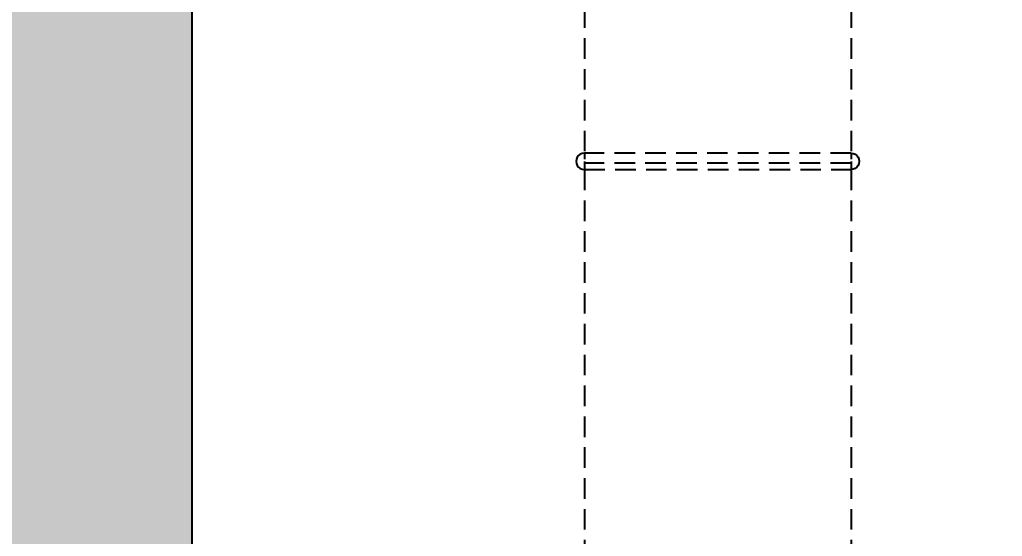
# Model space of a CAD drawing. Header units: millimetres. Extents: x 0 to 460473, y -68369 to 85219.
# Drawn here: x 221381.6 to 221680.1, y -29314.7 to -29157.8 of the extents above; entities that cross this region are included whole.
import ezdxf

# ---------------------------------------------------------------- set-up
doc = ezdxf.new("R2010")
doc.units = ezdxf.units.MM
doc.header["$LTSCALE"] = 50
doc.linetypes.add('HIDDEN2', pattern=[0.1875, 0.125, -0.0625])
for name, color, linetype in [('DIM', 7, 'Continuous'), ('ha', 8, 'Continuous'), ('hid', 8, 'HIDDEN2'), ('wall', 2, 'Continuous')]:
    doc.layers.add(name, color=color, linetype=linetype)
doc.styles.add('맑은 고딕', font='malgun.ttf')
doc.dimstyles.new('DH IN40', dxfattribs={"dimscale": 40, "dimtxt": 2.5, "dimasz": 1, "dimexe": 1.5, "dimexo": 1.5, "dimtad": 1, "dimdec": 7, "dimlunit": 6, "dimtxsty": '맑은 고딕', "dimblk": 'ARCHTICK', "dimcen": 2.5, "dimclrd": 256, "dimclre": 256, "dimclrt": 256, "dimadec": 0, "dimazin": 0, "dimtfac": 1, "dimtdec": 7, "dimtix": 1, "dimtmove": 0, "dimatfit": 3, "dimldrblk": 'ARCHTICK', "dimfxl": 1, "dimtfillclr": 1, "dimlwd": -1, "dimlwe": -1, "dimarcsym": 0})

# ---------------------------------------------------------------- blocks, each defined once
blk = doc.blocks.new('EWEDSF')
at = {"layer": 'ha', "transparency": 33554559}
h = blk.add_hatch(color=256, dxfattribs=at)
h.dxf.hatch_style = 1
h.paths.add_polyline_path([(221644, 39079.7), (221234, 39079.7), (221234, 28399.7), (221644, 28399.7), (221644, 28599.7), (221434, 28599.7), (221434, 29629.7), (222444, 29629.7), (222444, 29829.7), (221434, 29829.7), (221434, 34179.7), (222174, 34179.7), (222174, 34379.7), (221434, 34379.7), (221434, 36479.7), (222874, 36479.7), (222874, 34379.7), (222874, 34179.7), (224134, 34179.7), (224134, 34379.7), (223224, 34379.7), (223224, 37426.7), (223974, 37426.7), (223974, 37626.7), (222874, 37626.7), (222874, 36679.7), (222054, 36679.7), (222054, 37854.7), (221434, 37854.7), (221434, 38879.7), (221644, 38879.7)])
h.paths.add_polyline_path([(221434, 37754.7), (221954, 37754.7), (221954, 37454.7), (221954, 36679.7), (221434, 36679.7), (221434, 37454.7)], flags=16)
h.paths.add_polyline_path([(224484, 39079.2), (224244, 39079.2), (224244, 38879.7), (224484, 38879.7)])
h.paths.add_polyline_path([(226084, 37626.7), (225174, 37626.7), (225174, 37426.7), (226084, 37426.7)])
at = {"layer": 'wall', "color": 2}
blk.add_line((221434, 37854.7), (221434, 38879.7), dxfattribs=at)
blk = doc.blocks.new('_ArchTick')
at = {"color": 0, "linetype": 'ByBlock', "const_width": 0.15}
blk.add_lwpolyline([(-0.5, -0.5), (0.5, 0.5)], dxfattribs=at)
blk = doc.blocks.new('*D385')
at = {"layer": 'Defpoints', "color": 0, "transparency": 16777216}
for p in [(221434, -29027.76), (221234, -30052.76), (221434, -30052.76)]:
    blk.add_point(p, dxfattribs=at)
at = {"layer": 'DIM', "transparency": 16777216}
for p, q in [((221374, -29027.76), (221174, -29027.76)), ((221234, -29027.76), (221234, -30052.76)), ((221374, -30052.76), (221174, -30052.76))]:
    blk.add_line(p, q, dxfattribs=at)
at = {"layer": 'DIM', "transparency": 16777216, "xscale": 40, "yscale": 40, "zscale": 40}
for p, rotation in [((221234, -29027.76), 90), ((221234, -30052.76), 270)]:
    blk.add_blockref('_ArchTick', p, dxfattribs=dict(at, rotation=rotation))
at = {"layer": 'DIM', "transparency": 16777216, "insert": (221148.67, -29540.26), "char_height": 100, "attachment_point": 5, "rotation": 90, "style": '맑은 고딕'}
blk.add_mtext('1,025', dxfattribs=at)

msp = doc.modelspace()

# ---------------------------------------------------------------- linework, layer by layer
at = {"layer": 'hid'}
for p, q in [((221553.14544582, -29135.25200171), (221553.14544582, -29198.31389132)), ((221634.1540285, -29135.25200171), (221634.1540285, -29198.31389132)), ((221550.98038231, -29199.56389132), (221550.73063125, -29200.16684371)), ((221551.37767887, -29199.04612437), (221550.98038231, -29199.56389132)), ((221551.89544582, -29198.64882781), (221551.37767887, -29199.04612437)), ((221552.49839821, -29198.39907676), (221551.89544582, -29198.64882781)), ((221553.14544582, -29198.31389132), (221552.49839821, -29198.39907676)), ((221553.14544582, -29198.31389132), (221553.14544582, -29200.16684371)), ((221634.1540285, -29198.31389132), (221553.14544582, -29198.31389132)), ((221634.1540285, -29198.31389132), (221634.80107611, -29198.39907676)), ((221634.1540285, -29198.31389132), (221634.1540285, -29200.16684371)), ((221634.80107611, -29198.39907676), (221635.4040285, -29198.64882781)), ((221635.4040285, -29198.64882781), (221635.92179545, -29199.04612437)), ((221635.92179545, -29199.04612437), (221636.31909201, -29199.56389132)), ((221636.31909201, -29199.56389132), (221636.56884307, -29200.16684371)), ((221550.73063125, -29200.16684371), (221550.64544582, -29200.81389132)), ((221550.64544582, -29200.81389132), (221550.73063125, -29201.46093894)), ((221550.73063125, -29201.46093894), (221550.98038231, -29202.06389132)), ((221550.98038231, -29202.06389132), (221551.37767887, -29202.58165828)), ((221551.37767887, -29202.58165828), (221551.89544582, -29202.97895483)), ((221553.14544582, -29200.81389132), (221553.14544582, -29201.31389132)), ((221553.14544582, -29201.31389132), (221553.14544582, -29202.97895483)), ((221634.1540285, -29201.31389132), (221553.14544582, -29201.31389132)), ((221634.1540285, -29200.81389132), (221634.1540285, -29201.31389132)), ((221634.1540285, -29201.31389132), (221634.1540285, -29203.31389132)), ((221635.92179545, -29202.58165828), (221635.4040285, -29202.97895483)), ((221636.31909201, -29202.06389132), (221635.92179545, -29202.58165828)), ((221636.56884307, -29201.46093894), (221636.31909201, -29202.06389132)), ((221636.56884307, -29200.16684371), (221636.6540285, -29200.81389132)), ((221636.6540285, -29200.81389132), (221636.56884307, -29201.46093894)), ((221551.89544582, -29202.97895483), (221552.49839821, -29203.22870589)), ((221552.49839821, -29203.22870589), (221553.14544582, -29203.31389132)), ((221553.14544582, -29203.22870589), (221553.14544582, -29203.31389132)), ((221553.14544582, -29203.31389132), (221553.14544582, -29345.26328172)), ((221553.14544582, -29203.31389132), (221634.1540285, -29203.31389132)), ((221634.80107611, -29203.22870589), (221634.1540285, -29203.31389132)), ((221634.1540285, -29203.31389132), (221634.1540285, -29345.26853634)), ((221635.4040285, -29202.97895483), (221634.80107611, -29203.22870589))]:
    msp.add_line(p, q, dxfattribs=at)

# ---------------------------------------------------------------- block references
at = {"layer": 'ha'}
msp.add_blockref('EWEDSF', (0, -67907.45838072), dxfattribs=at)

# ---------------------------------------------------------------- dimensions: what is measured, and where the dimension line sits
at = {"layer": 'DIM'}
dim = msp.add_linear_dim(base=(221233.9986844189, -30052.76328172), p1=(221433.9986844184, -29027.76328172), p2=(221433.9986844184, -30052.76328172), angle=90, dimstyle='DH IN40', dxfattribs=at)
dim.commit()
dim.dimension.update_dxf_attribs({"geometry": '*D385', "text_midpoint": (221148.6725974624, -29540.2632817201)})

doc.saveas('drawing.dxf')
